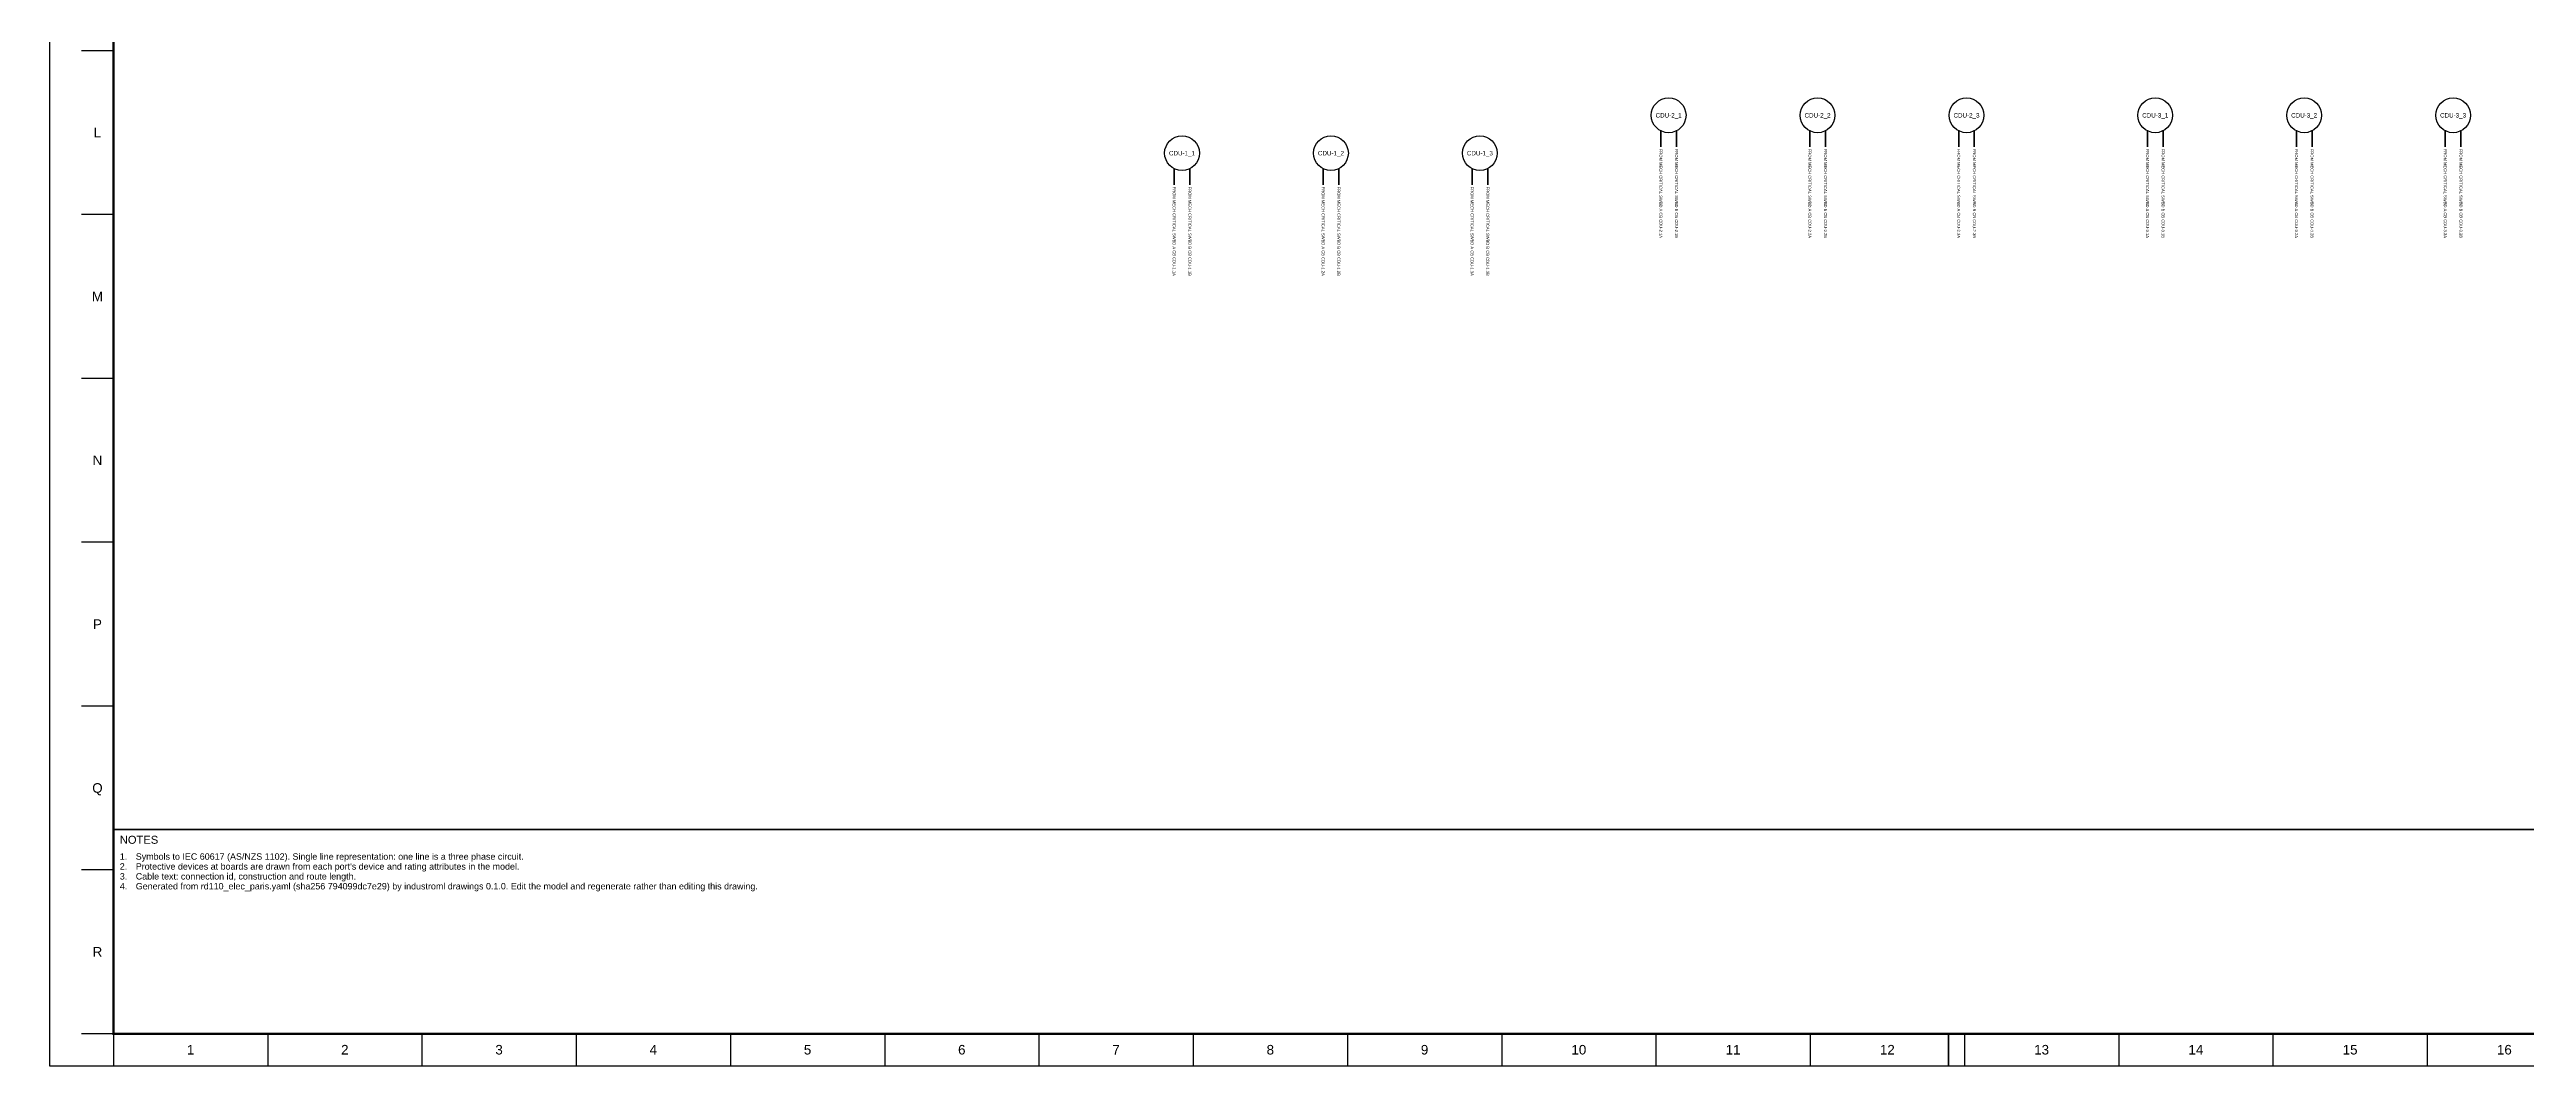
# Model space of a CAD drawing. Header units: millimetres. Extents: x 0 to 1189, y 0 to 841.
# Drawn here: x 0 to 775, y 0 to 318 of the extents above; entities that cross this region are included whole.
import ezdxf
from ezdxf.enums import TextEntityAlignment as Align

# ---------------------------------------------------------------- set-up
doc = ezdxf.new("R2010")
doc.units = ezdxf.units.MM
for name, color, linetype, lineweight in [('E-EQUIP', 7, 'Continuous', 25), ('E-LV', 7, 'Continuous', 35), ('E-TAG', 7, 'Continuous', 25), ('E-TEXT', 7, 'Continuous', 18), ('SHEET-BORDER', 7, 'Continuous', 25), ('SHEET-TEXT', 7, 'Continuous', 18), ('SHEET-TITLE', 7, 'Continuous', 35)]:
    doc.layers.add(name, color=color, linetype=linetype, lineweight=lineweight)
doc.styles.add('IND', font='arial.ttf')

msp = doc.modelspace()

# ---------------------------------------------------------------- linework, layer by layer
at = {"layer": 'E-EQUIP'}
for centre in [(506.88, 297.63), (553.51, 297.63), (600.14, 297.63), (659.22, 297.63), (705.85, 297.63), (752.48, 297.63), (354.54, 285.78), (401.17, 285.78), (447.79, 285.78)]:
    msp.add_circle(centre, 5.44, dxfattribs=at)
at = {"layer": 'E-LV'}
for p, q in [((504.43, 292.73), (504.43, 287.73)), ((509.33, 292.73), (509.33, 287.73)), ((551.06, 292.73), (551.06, 287.73)), ((555.96, 292.73), (555.96, 287.73)), ((597.69, 292.73), (597.69, 287.73)), ((602.58, 292.73), (602.58, 287.73)), ((656.77, 292.73), (656.77, 287.73)), ((661.67, 292.73), (661.67, 287.73)), ((703.4, 292.73), (703.4, 287.73)), ((708.3, 292.73), (708.3, 287.73)), ((750.03, 292.73), (750.03, 287.73)), ((754.93, 292.73), (754.93, 287.73)), ((352.09, 280.88), (352.09, 275.88)), ((356.99, 280.88), (356.99, 275.88)), ((398.72, 280.88), (398.72, 275.88)), ((403.62, 280.88), (403.62, 275.88)), ((445.35, 280.88), (445.35, 275.88)), ((450.24, 280.88), (450.24, 275.88))]:
    msp.add_line(p, q, dxfattribs=at)
at = {"layer": 'SHEET-BORDER'}
for p, q in [((20, 317.88), (10, 317.88)), ((20, 266.56), (10, 266.56)), ((20, 215.25), (10, 215.25)), ((20, 163.94), (10, 163.94)), ((20, 112.62), (10, 112.62)), ((20, 61.31), (10, 61.31)), ((20, 10), (10, 10)), ((20, 10), (20, 0)), ((68.29, 10), (68.29, 0)), ((116.58, 10), (116.58, 0)), ((164.88, 10), (164.88, 0)), ((213.17, 10), (213.17, 0)), ((261.46, 10), (261.46, 0)), ((309.75, 10), (309.75, 0)), ((358.04, 10), (358.04, 0)), ((406.33, 10), (406.33, 0)), ((454.62, 10), (454.62, 0)), ((502.92, 10), (502.92, 0)), ((551.21, 10), (551.21, 0)), ((599.5, 10), (599.5, 0)), ((647.79, 10), (647.79, 0)), ((696.08, 10), (696.08, 0)), ((744.38, 10), (744.38, 0))]:
    msp.add_line(p, q, dxfattribs=at)
msp.add_lwpolyline([(0, 0), (1189, 0), (1189, 841), (0, 841)], close=True, dxfattribs=at)
for points, const_width in [([(20, 10), (1179, 10), (1179, 831), (20, 831)], 0.7), ([(20, 10), (913, 10), (913, 74), (20, 74)], 0.5)]:
    msp.add_lwpolyline(points, close=True, dxfattribs=dict(at, const_width=const_width))
at = {"layer": 'SHEET-BORDER', "const_width": 0.5}
msp.add_lwpolyline([(594.5, 0), (594.5, 10)], dxfattribs=at)

# ---------------------------------------------------------------- texts
at = {"layer": 'E-TAG', "style": 'IND'}
for s, p in [('CDU-2_1', (506.88, 297.63)), ('CDU-2_2', (553.51, 297.63)), ('CDU-2_3', (600.14, 297.63)), ('CDU-3_1', (659.22, 297.63)), ('CDU-3_2', (705.85, 297.63)), ('CDU-3_3', (752.48, 297.63)), ('CDU-1_1', (354.54, 285.78)), ('CDU-1_2', (401.17, 285.78)), ('CDU-1_3', (447.79, 285.78))]:
    msp.add_text(s, height=1.4, dxfattribs=at).set_placement(p, align=Align.MIDDLE_CENTER)
at = {"layer": 'E-TEXT', "style": 'IND'}
for s, p in [('FROM MECH CRITICAL SWBD A CB CDU-2.1A', (504.43, 287.13)), ('FROM MECH CRITICAL SWBD B CB CDU-2.1B', (509.33, 287.13)), ('FROM MECH CRITICAL SWBD A CB CDU-2.2A', (551.06, 287.13)), ('FROM MECH CRITICAL SWBD B CB CDU-2.2B', (555.96, 287.13)), ('FROM MECH CRITICAL SWBD A CB CDU-2.3A', (597.69, 287.13)), ('FROM MECH CRITICAL SWBD B CB CDU-2.3B', (602.58, 287.13)), ('FROM MECH CRITICAL SWBD A CB CDU-3.1A', (656.77, 287.13)), ('FROM MECH CRITICAL SWBD B CB CDU-3.1B', (661.67, 287.13)), ('FROM MECH CRITICAL SWBD A CB CDU-3.2A', (703.4, 287.13)), ('FROM MECH CRITICAL SWBD B CB CDU-3.2B', (708.3, 287.13)), ('FROM MECH CRITICAL SWBD A CB CDU-3.3A', (750.03, 287.13)), ('FROM MECH CRITICAL SWBD B CB CDU-3.3B', (754.93, 287.13)), ('FROM MECH CRITICAL SWBD A CB CDU-1.1A', (352.09, 275.28)), ('FROM MECH CRITICAL SWBD B CB CDU-1.1B', (356.99, 275.28)), ('FROM MECH CRITICAL SWBD A CB CDU-1.2A', (398.72, 275.28)), ('FROM MECH CRITICAL SWBD B CB CDU-1.2B', (403.62, 275.28)), ('FROM MECH CRITICAL SWBD A CB CDU-1.3A', (445.35, 275.28)), ('FROM MECH CRITICAL SWBD B CB CDU-1.3B', (450.24, 275.28))]:
    msp.add_text(s, height=0.92, rotation=270, dxfattribs=at).set_placement(p, align=Align.MIDDLE_LEFT)
at = {"layer": 'SHEET-TEXT', "style": 'IND'}
for s, p in [('L', (15, 292.22)), ('M', (15, 240.91)), ('N', (15, 189.59)), ('P', (15, 138.28)), ('Q', (15, 86.97)), ('R', (15, 35.66)), ('1', (44.15, 5)), ('2', (92.44, 5)), ('3', (140.73, 5)), ('4', (189.02, 5)), ('5', (237.31, 5)), ('6', (285.6, 5)), ('7', (333.9, 5)), ('8', (382.19, 5)), ('9', (430.48, 5)), ('10', (478.77, 5)), ('11', (527.06, 5)), ('12', (575.35, 5)), ('13', (623.65, 5)), ('14', (671.94, 5)), ('15', (720.23, 5)), ('16', (768.52, 5))]:
    msp.add_text(s, height=3, dxfattribs=at).set_placement(p, align=Align.MIDDLE_CENTER)
for s, p in [('2.', (22, 63.4)), ('1.', (22, 66.5)), ('Symbols to IEC 60617 (AS/NZS 1102). Single line representation: one line is a three phase circuit.', (27, 66.5)), ("Protective devices at boards are drawn from each port's device and rating attributes in the model.", (27, 63.4)), ('4.', (22, 57.2)), ('3.', (22, 60.3)), ('Cable text: connection id, construction and route length.', (27, 60.3)), ('Generated from rd110_elec_paris.yaml (sha256 794099dc7e29) by industroml drawings 0.1.0. Edit the model and regenerate rather than editing this drawing.', (27, 57.2))]:
    msp.add_text(s, height=2, dxfattribs=at).set_placement(p, align=Align.TOP_LEFT)
at = {"layer": 'SHEET-TITLE', "style": 'IND'}
msp.add_text('NOTES', height=2.5, dxfattribs=at).set_placement((22, 72), align=Align.TOP_LEFT)

doc.saveas('drawing.dxf')
